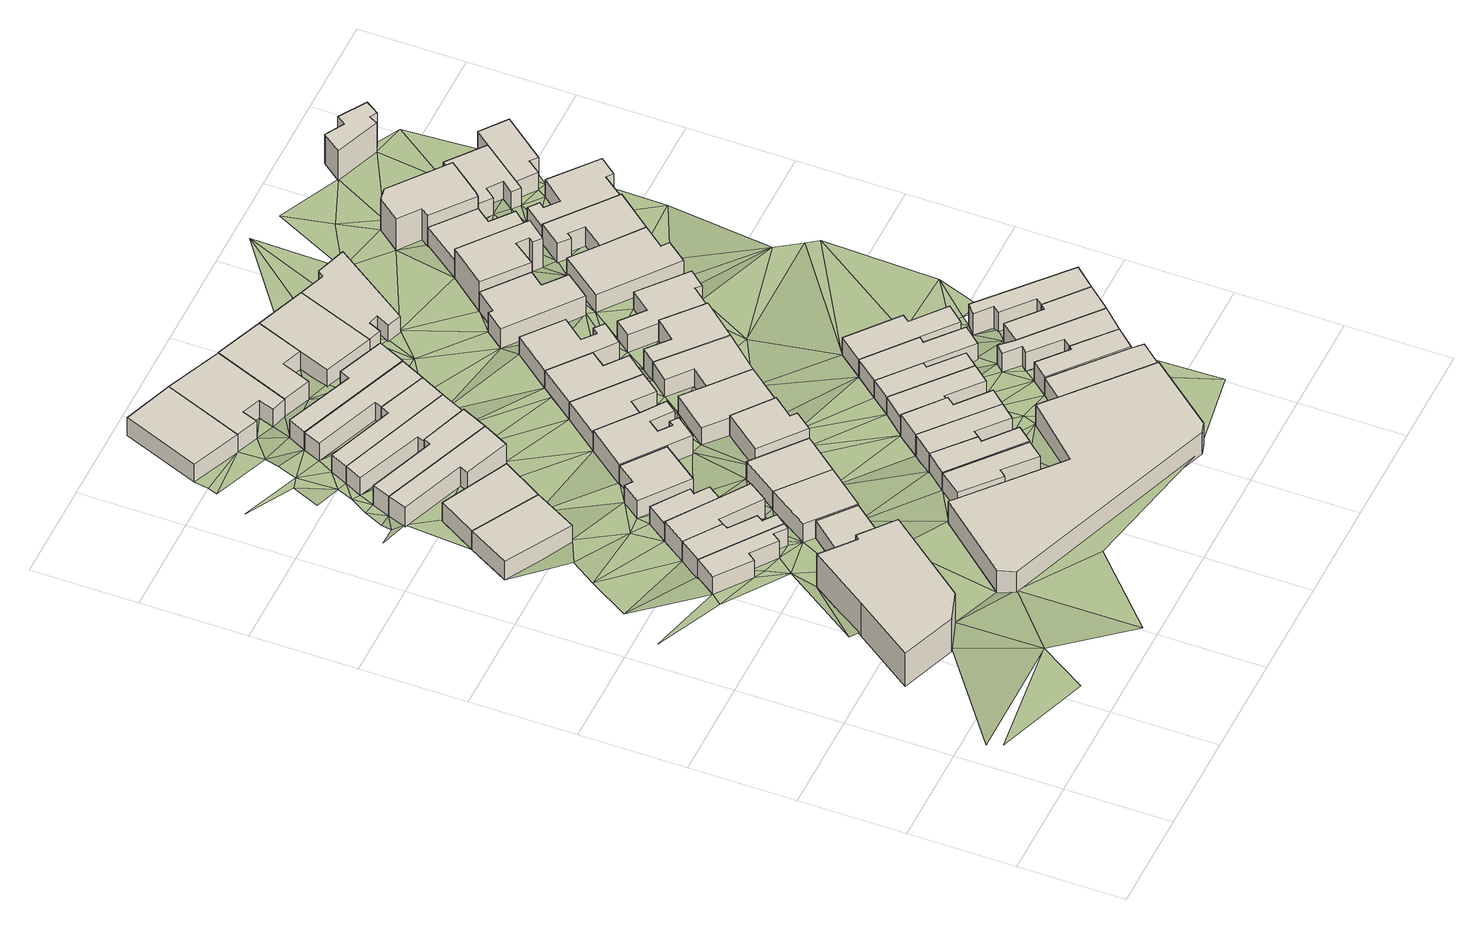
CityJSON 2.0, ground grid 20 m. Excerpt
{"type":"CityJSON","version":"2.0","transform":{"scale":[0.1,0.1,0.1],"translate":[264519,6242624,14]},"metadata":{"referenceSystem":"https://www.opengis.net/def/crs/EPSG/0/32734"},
"CityObjects":{
"building1":{"type":"Building","attributes":{"address":"175 Victoria Road Woodstock Cape Town","building":"retail","building:levels":"2","footprint":{"type":"Polygon"},"plus_code":"C8X4X8XJ+X9V","ground_height":18.32,"building_height":6.9,"roof_height":25.22},"geometry":[{"type":"Solid","lod":"1","boundaries":[[[[0,1,2,3]],[[1,4,5,2]],[[4,6,7,5]],[[6,8,9,7]],[[8,10,11,9]],[[10,12,13,11]],[[12,14,15,13]],[[14,0,3,15]],[[3,2,5,7,9,11,13,15]],[[14,12,10,8,6,4,1,0]]]]}]},
"building2":{"type":"Building","attributes":{"address":"65 Argyle Street Woodstock Cape Town","building":"house","building:levels":"1","footprint":{"type":"Polygon"},"plus_code":"C8X4XQX4+X9X","ground_height":17.5,"building_height":4.1,"roof_height":21.6},"geometry":[{"type":"Solid","lod":"1","boundaries":[[[[16,17,18,19]],[[17,20,21,18]],[[20,22,23,21]],[[22,24,25,23]],[[24,26,27,25]],[[26,28,29,27]],[[28,30,31,29]],[[30,16,19,31]],[[19,18,21,23,25,27,29,31]],[[30,28,26,24,22,20,17,16]]]]}]},
"building3":{"type":"Building","attributes":{"address":"Argyle Street Woodstock Cape Town","building":"house","building:levels":"1","footprint":{"type":"Polygon"},"plus_code":"C7XQXJXJ+XRR","ground_height":16.34,"building_height":4.1,"roof_height":20.44},"geometry":[{"type":"Solid","lod":"1","boundaries":[[[[32,33,34,35]],[[33,36,37,34]],[[36,38,39,37]],[[38,32,35,39]],[[35,34,37,39]],[[38,36,33,32]]]]}]},
"building4":{"type":"Building","attributes":{"address":"63 Argyle Street Woodstock Cape Town","building":"house","building:levels":"1","footprint":{"type":"Polygon"},"plus_code":"C8X9X4XF+XGR","ground_height":17.5,"building_height":4.1,"roof_height":21.6},"geometry":[{"type":"Solid","lod":"1","boundaries":[[[[40,41,31,19]],[[41,42,43,31]],[[42,44,45,43]],[[44,46,47,45]],[[46,48,49,47]],[[48,50,51,49]],[[50,52,53,51]],[[52,40,19,53]],[[19,31,43,45,47,49,51,53]],[[52,50,48,46,44,42,41,40]]]]}]},
"building5":{"type":"Building","attributes":{"address":"Devon Street Woodstock Cape Town","building":"house","building:levels":"1","footprint":{"type":"Polygon"},"plus_code":"C8XQXQXJ+XHW","ground_height":17.5,"building_height":4.1,"roof_height":21.6},"geometry":[{"type":"Solid","lod":"1","boundaries":[[[[54,55,56,57]],[[55,58,59,56]],[[58,60,61,59]],[[60,54,57,61]],[[57,56,59,61]],[[60,58,55,54]]]]}]},
"building6":{"type":"Building","attributes":{"address":"61 Argyle Street Woodstock Cape Town","building":"house","building:levels":"1","footprint":{"type":"Polygon"},"plus_code":"C8XGXVXP+XGV","ground_height":17.5,"building_height":4.1,"roof_height":21.6},"geometry":[{"type":"Solid","lod":"1","boundaries":[[[[52,50,51,53]],[[50,62,63,51]],[[62,64,65,63]],[[64,66,67,65]],[[66,68,69,70,67]],[[68,71,72,73,70,69]],[[71,52,53,73,72]],[[53,51,63,65,67,70,73]],[[71,68,66,64,62,50,52]]]]}]},
"building7":{"type":"Building","attributes":{"address":"Argyle Street Woodstock Cape Town","building":"house","building:levels":"1","footprint":{"type":"Polygon"},"plus_code":"C8X2X6XH+XVR","ground_height":16.34,"building_height":4.1,"roof_height":20.44},"geometry":[{"type":"Solid","lod":"1","boundaries":[[[[33,32,35,34]],[[32,74,75,35]],[[74,76,77,75]],[[76,33,34,77]],[[34,35,75,77]],[[76,74,32,33]]]]}]},
"building8":{"type":"Building","attributes":{"address":"59 Argyle Street Woodstock Cape Town","building":"house","building:levels":"1","footprint":{"type":"Polygon"},"plus_code":"C8XGXPX7+X7V","ground_height":16.91,"building_height":4.1,"roof_height":21.01},"geometry":[{"type":"Solid","lod":"1","boundaries":[[[[71,68,69,72]],[[68,78,79,69]],[[78,80,81,79]],[[80,82,83,81]],[[82,84,85,83]],[[84,71,72,85]],[[72,69,79,81,83,85]],[[84,82,80,78,68,71]]]]}]},
"building9":{"type":"Building","attributes":{"address":"Devon Street Woodstock Cape Town","building":"house","building:levels":"1","footprint":{"type":"Polygon"},"plus_code":"C9X2XJXM+XJV","ground_height":17.8,"building_height":4.1,"roof_height":21.9},"geometry":[{"type":"Solid","lod":"1","boundaries":[[[[86,87,88,89]],[[87,90,91,88]],[[90,55,56,92,91]],[[55,54,57,93,92,56]],[[54,86,89,93,57]],[[89,88,91,92,93]],[[54,55,90,87,86]]]]}]},
"building10":{"type":"Building","attributes":{"address":"40 Argyle Street Woodstock Cape Town","building":"house","building:levels":"1","footprint":{"type":"Polygon"},"plus_code":"C8X6X4X3+X2V","ground_height":16.34,"building_height":4.1,"roof_height":20.44},"geometry":[{"type":"Solid","lod":"1","boundaries":[[[[94,95,96,97]],[[95,98,99,96]],[[98,100,101,99]],[[100,102,103,101]],[[102,104,105,103]],[[104,94,97,105]],[[97,96,99,101,103,105]],[[104,102,100,98,95,94]]]]}]},
"building11":{"type":"Building","attributes":{"address":"57 Argyle Street Woodstock Cape Town","building":"house","building:levels":"1","footprint":{"type":"Polygon"},"plus_code":"C8XRX7X9+X7X","ground_height":16.91,"building_height":4.1,"roof_height":21.01},"geometry":[{"type":"Solid","lod":"1","boundaries":[[[[106,107,108,109]],[[107,110,111,108]],[[110,112,113,111]],[[112,114,115,113]],[[114,116,117,115]],[[116,106,109,117]],[[109,108,111,113,115,117]],[[116,114,112,110,107,106]]]]}]},
"building12":{"type":"Building","attributes":{"address":"38 Argyle Street Woodstock Cape Town","building":"house","building:levels":"1","footprint":{"type":"Polygon"},"plus_code":"C8X9XPXR+X4V","ground_height":16.34,"building_height":4.1,"roof_height":20.44},"geometry":[{"type":"Solid","lod":"1","boundaries":[[[[94,118,119,97]],[[118,120,121,122,119]],[[120,123,124,125,122,121]],[[123,126,127,125,124]],[[126,95,96,127]],[[95,94,97,96]],[[97,119,122,125,127,96]],[[95,126,123,120,118,94]]]]}]},
"building13":{"type":"Building","attributes":{"address":"60 Devon Street Woodstock Cape Town","building":"house","building:levels":"1","footprint":{"type":"Polygon"},"plus_code":"C9X7XVX4+XWX","ground_height":17.8,"building_height":4.1,"roof_height":21.9},"geometry":[{"type":"Solid","lod":"1","boundaries":[[[[128,129,89,88]],[[129,130,131,89]],[[130,132,133,131]],[[132,128,88,133]],[[88,89,131,133]],[[132,130,129,128]]]]}]},
"building14":{"type":"Building","attributes":{"address":"40 Regent Road Woodstock Cape Town","building":"house","building:levels":"1","footprint":{"type":"Polygon"},"plus_code":"C7XRXVXG+XVW","ground_height":15.12,"building_height":4.1,"roof_height":19.22},"geometry":[{"type":"Solid","lod":"1","boundaries":[[[[134,135,136,137,138,139]],[[135,140,141,137,136]],[[140,142,143,141]],[[142,134,139,138,143]],[[138,137,141,143]],[[142,140,135,134]]]]}]},
"building15":{"type":"Building","attributes":{"address":"36 Argyle Street Woodstock Cape Town","building":"house","building:levels":"1","footprint":{"type":"Polygon"},"plus_code":"C8XCX6X3+XQV","ground_height":15.82,"building_height":4.1,"roof_height":19.92},"geometry":[{"type":"Solid","lod":"1","boundaries":[[[[118,144,145,146]],[[144,147,148,145]],[[147,149,150,148]],[[149,151,152,150]],[[151,120,121,152]],[[120,118,146,121]],[[146,145,148,150,152,121]],[[120,151,149,147,144,118]]]]}]},
"building16":{"type":"Building","attributes":{"address":"107 Devon Street Woodstock Cape Town","building":"house","building:levels":"1","footprint":{"type":"Polygon"},"plus_code":"C9XRXJXQ+XCW","ground_height":18.57,"building_height":4.1,"roof_height":22.67},"geometry":[{"type":"Solid","lod":"1","boundaries":[[[[153,154,155,156]],[[154,157,158,155]],[[157,159,160,158]],[[159,161,162,160]],[[161,163,164,162]],[[163,153,156,164]],[[156,155,158,160,162,164]],[[163,161,159,157,154,153]]]]}]},
"building17":{"type":"Building","attributes":{"address":"189 Victoria Road Woodstock 7915 Cape Town","building":"supermarket","building:levels":"1","footprint":{"type":"Polygon"},"plus_code":"CCX3X6XG+X4V","ground_height":19.33,"building_height":4.1,"roof_height":23.43},"geometry":[{"type":"Solid","lod":"1","boundaries":[[[[165,166,167,168,169,170]],[[166,171,172,168,167]],[[171,173,174,172]],[[173,175,176,174]],[[175,177,178,176]],[[177,179,180,178]],[[179,181,182,180]],[[181,183,184,182]],[[183,165,170,169,184]],[[169,168,172,174,176,178,180,182,184]],[[183,181,179,177,175,173,171,166,165]]]]}]},
"building18":{"type":"Building","attributes":{"address":"34 Argyle Street Woodstock Cape Town","building":"house","building:levels":"1","footprint":{"type":"Polygon"},"plus_code":"C8XJXCXR+XXR","ground_height":15.82,"building_height":4.1,"roof_height":19.92},"geometry":[{"type":"Solid","lod":"1","boundaries":[[[[144,185,186,145]],[[185,187,188,186]],[[187,189,190,188]],[[189,191,192,190]],[[191,147,148,192]],[[147,144,145,148]],[[145,186,188,190,192,148]],[[147,191,189,187,185,144]]]]}]},
"building19":{"type":"Building","attributes":{"address":"55 Argyle Street Woodstock Cape Town","building":"house","building:levels":"1","footprint":{"type":"Polygon"},"plus_code":"C9X5X5X6+X6W","ground_height":17.16,"building_height":4.1,"roof_height":21.26},"geometry":[{"type":"Solid","lod":"1","boundaries":[[[[193,194,117,195,196,109]],[[194,197,198,195,117]],[[197,199,200,198]],[[199,201,202,200]],[[201,203,204,202]],[[203,205,206,204]],[[205,207,208,206]],[[207,209,210,208]],[[209,211,212,210]],[[211,213,214,215,212]],[[213,216,217,218,215,214]],[[216,193,109,196,218,217]],[[196,195,198,200,202,204,206,208,210,212,215,218]],[[216,213,211,209,207,205,203,201,199,197,194,193]]]]}]},
"building20":{"type":"Building","attributes":{"address":"105 Devon Street Woodstock Cape Town","building":"house","building:levels":"1","footprint":{"type":"Polygon"},"plus_code":"CCX4XGX5+XMW","ground_height":18.76,"building_height":4.1,"roof_height":22.86},"geometry":[{"type":"Solid","lod":"1","boundaries":[[[[154,153,156,219,220,155]],[[153,221,222,219,156]],[[221,223,224,222]],[[223,225,226,224]],[[225,227,228,226]],[[227,154,155,220,228]],[[220,219,222,224,226,228]],[[227,225,223,221,153,154]]]]}]},
"building21":{"type":"Building","attributes":{"address":"32 Argyle Street Woodstock Cape Town","building":"house","building:levels":"1","footprint":{"type":"Polygon"},"plus_code":"C8XJXMX6+XXW","ground_height":15.82,"building_height":4.1,"roof_height":19.92},"geometry":[{"type":"Solid","lod":"1","boundaries":[[[[185,229,230,186]],[[229,231,232,230]],[[231,233,234,232]],[[233,235,236,234]],[[235,187,188,236]],[[187,185,186,188]],[[186,230,232,234,236,188]],[[187,235,233,231,229,185]]]]}]},
"building22":{"type":"Building","attributes":{"address":"42 Regent Road Woodstock Cape Town","building":"house","building:levels":"1","footprint":{"type":"Polygon"},"plus_code":"C8X9X4XJ+XCX","ground_height":15.12,"building_height":4.1,"roof_height":19.22},"geometry":[{"type":"Solid","lod":"1","boundaries":[[[[237,238,141,143]],[[238,239,240,141]],[[239,241,242,240]],[[241,243,244,242]],[[243,245,246,244]],[[245,247,248,246]],[[247,249,250,248]],[[249,237,143,250]],[[143,141,240,242,244,246,248,250]],[[249,247,245,243,241,239,238,237]]]]}]},
"building23":{"type":"Building","attributes":{"address":"58 Devon Street Woodstock Cape Town","building":"house","building:levels":"1","footprint":{"type":"Polygon"},"plus_code":"C9XMX7X4+XJV","ground_height":17.8,"building_height":4.1,"roof_height":21.9},"geometry":[{"type":"Solid","lod":"1","boundaries":[[[[251,252,253,254,255,256]],[[252,257,258,254,253]],[[257,259,260,258]],[[259,261,262,260]],[[261,263,264,262]],[[263,251,256,255,264]],[[255,254,258,260,262,264]],[[263,261,259,257,252,251]]]]}]},
"building24":{"type":"Building","attributes":{"address":"Devon Street Woodstock Cape Town","building":"house","building:levels":"1","footprint":{"type":"Polygon"},"plus_code":"CCX5X7X9+XHX","ground_height":18.76,"building_height":4.1,"roof_height":22.86},"geometry":[{"type":"Solid","lod":"1","boundaries":[[[[265,266,226,228]],[[266,267,268,226]],[[267,269,270,268]],[[269,271,272,270]],[[271,273,274,272]],[[273,265,228,274]],[[228,226,268,270,272,274]],[[273,271,269,267,266,265]]]]}]},
"building25":{"type":"Building","attributes":{"address":"30 Argyle Street Woodstock Cape Town","building":"house","building:levels":"1","footprint":{"type":"Polygon"},"plus_code":"C8XVX9X6+X9R","ground_height":15.93,"building_height":4.1,"roof_height":20.03},"geometry":[{"type":"Solid","lod":"1","boundaries":[[[[231,229,230,275,276,232]],[[229,277,278,275,230]],[[277,279,280,278]],[[279,281,282,280]],[[281,283,284,282]],[[283,231,232,276,284]],[[276,275,278,280,282,284]],[[283,281,279,277,229,231]]]]}]},
"building26":{"type":"Building","attributes":{"address":"53 Argyle Street Woodstock Cape Town","building":"house","building:levels":"1","footprint":{"type":"Polygon"},"plus_code":"C9X8XWXJ+X2X","ground_height":16.51,"building_height":4.1,"roof_height":20.61},"geometry":[{"type":"Solid","lod":"1","boundaries":[[[[216,213,214,217]],[[213,285,286,214]],[[285,287,288,286]],[[287,289,290,288]],[[289,291,292,290]],[[291,216,217,292]],[[217,214,286,288,290,292]],[[291,289,287,285,213,216]]]]}]},
"building27":{"type":"Building","attributes":{"address":"Devon Street Woodstock Cape Town","building":"house","building:levels":"1","footprint":{"type":"Polygon"},"plus_code":"CCXCXWXC+XRX","ground_height":18.76,"building_height":4.1,"roof_height":22.86},"geometry":[{"type":"Solid","lod":"1","boundaries":[[[[273,271,272,274]],[[271,293,294,272]],[[293,295,296,294]],[[295,297,298,299,296]],[[297,300,301,302,299,298]],[[300,273,274,302,301]],[[274,272,294,296,299,302]],[[300,297,295,293,271,273]]]]}]},
"building28":{"type":"Building","attributes":{"address":"56 Devon Street Woodstock Cape Town","building":"house","building:levels":"1","footprint":{"type":"Polygon"},"plus_code":"C9XRXPXH+XCR","ground_height":17.16,"building_height":4.1,"roof_height":21.26},"geometry":[{"type":"Solid","lod":"1","boundaries":[[[[303,304,305,306]],[[304,307,308,305]],[[307,309,310,308]],[[309,252,253,310]],[[252,251,256,253]],[[251,303,306,256]],[[306,305,308,310,253,256]],[[251,252,309,307,304,303]]]]}]},
"building29":{"type":"Building","attributes":{"address":"44 Regent Road Woodstock Cape Town","building":"house","building:levels":"1","footprint":{"type":"Polygon"},"plus_code":"C8XVXHXF+XWV","ground_height":15.23,"building_height":4.1,"roof_height":19.33},"geometry":[{"type":"Solid","lod":"1","boundaries":[[[[249,247,248,311,312,250]],[[247,313,314,311,248]],[[313,315,316,314]],[[315,317,318,316]],[[317,319,320,318]],[[319,249,250,312,320]],[[312,311,314,316,318,320]],[[319,317,315,313,247,249]]]]}]},
"building30":{"type":"Building","attributes":{"address":"51 Argyle Street Woodstock Cape Town","building":"house","building:levels":"1","footprint":{"type":"Polygon"},"plus_code":"C9XJX5XM+XGW","ground_height":16.51,"building_height":4.1,"roof_height":20.61},"geometry":[{"type":"Solid","lod":"1","boundaries":[[[[291,289,290,292]],[[289,321,322,290]],[[321,323,324,322]],[[323,325,326,324]],[[325,327,328,326]],[[327,291,292,328]],[[292,290,322,324,326,328]],[[327,325,323,321,289,291]]]]}]},
"building31":{"type":"Building","attributes":{"address":"Devon Street Woodstock Cape Town","building":"house","building:levels":"1","footprint":{"type":"Polygon"},"plus_code":"CCXGX6X4+X4W","ground_height":17.97,"building_height":4.1,"roof_height":22.07},"geometry":[{"type":"Solid","lod":"1","boundaries":[[[[329,330,298,301]],[[330,331,332,298]],[[331,333,334,332]],[[333,335,336,334]],[[335,337,338,336]],[[337,329,301,338]],[[301,298,332,334,336,338]],[[337,335,333,331,330,329]]]]}]},
"building32":{"type":"Building","attributes":{"address":"Devon Street Woodstock Cape Town","building":"house","building:levels":"1","footprint":{"type":"Polygon"},"plus_code":"CCXRX5XF+XRV","ground_height":17.97,"building_height":4.1,"roof_height":22.07},"geometry":[{"type":"Solid","lod":"1","boundaries":[[[[337,335,336,338]],[[335,339,340,336]],[[339,341,342,340]],[[341,343,344,342]],[[343,345,346,344]],[[345,337,338,346]],[[338,336,340,342,344,346]],[[345,343,341,339,335,337]]]]}]},
"building33":{"type":"Building","attributes":{"address":"54 Devon Street Woodstock Cape Town","building":"house","building:levels":"1","footprint":{"type":"Polygon"},"plus_code":"CCX6XMXF+X2V","ground_height":17.22,"building_height":4.1,"roof_height":21.32},"geometry":[{"type":"Solid","lod":"1","boundaries":[[[[347,348,349,350]],[[348,351,352,349]],[[351,353,354,352]],[[353,304,305,354]],[[304,303,306,305]],[[303,347,350,306]],[[350,349,352,354,305,306]],[[303,304,353,351,348,347]]]]}]},
"building34":{"type":"Building","attributes":{"address":"46 Regent Road Woodstock Cape Town","building":"house","building:levels":"1","footprint":{"type":"Polygon"},"plus_code":"C9X7X4XC+X9V","ground_height":15.23,"building_height":4.1,"roof_height":19.33},"geometry":[{"type":"Solid","lod":"1","boundaries":[[[[355,356,318,320]],[[356,357,358,318]],[[357,359,360,358]],[[359,361,362,360]],[[361,355,320,362]],[[320,318,358,360,362]],[[361,359,357,356,355]]]]}]},
"building35":{"type":"Building","attributes":{"address":"49 Argyle Street Woodstock Cape Town","building":"house","building:levels":"1","footprint":{"type":"Polygon"},"plus_code":"C9XVXCXQ+XXW","ground_height":16.51,"building_height":4.1,"roof_height":20.61},"geometry":[{"type":"Solid","lod":"1","boundaries":[[[[363,364,326,328]],[[364,365,366,326]],[[365,367,368,366]],[[367,369,370,368]],[[369,371,372,370]],[[371,373,374,372]],[[373,375,376,374]],[[375,377,378,376]],[[377,363,328,378]],[[328,326,366,368,370,372,374,376,378]],[[377,375,373,371,369,367,365,364,363]]]]}]},
"building36":{"type":"Building","attributes":{"address":"78 Greatmore Street Woodstock Cape Town","building":"house","building:levels":"1","footprint":{"type":"Polygon"},"plus_code":"CFX6XVXF+XFX","ground_height":18.76,"building_height":4.1,"roof_height":22.86},"geometry":[{"type":"Solid","lod":"1","boundaries":[[[[379,380,381,170]],[[380,382,383,381]],[[382,384,385,383]],[[384,386,167,385]],[[386,379,170,167]],[[170,381,383,385,167]],[[386,384,382,380,379]]]]}]},
"building37":{"type":"Building","attributes":{"address":"95 Devon Street Woodstock Cape Town","building":"house","building:levels":"1","footprint":{"type":"Polygon"},"plus_code":"CCXWXXXH+X3W","ground_height":17.97,"building_height":4.1,"roof_height":22.07},"geometry":[{"type":"Solid","lod":"1","boundaries":[[[[345,343,344,346]],[[343,387,388,344]],[[387,389,390,388]],[[389,391,392,390]],[[391,393,394,392]],[[393,395,396,394]],[[395,345,346,396]],[[346,344,388,390,392,394,396]],[[395,393,391,389,387,343,345]]]]}]},
"building38":{"type":"Building","attributes":{"address":"52 Devon Street Woodstock Cape Town","building":"house","building:levels":"1","footprint":{"type":"Polygon"},"plus_code":"CCXGX7XH+X6W","ground_height":17.22,"building_height":4.1,"roof_height":21.32},"geometry":[{"type":"Solid","lod":"1","boundaries":[[[[397,398,399,400,401,402]],[[398,403,404,400,399]],[[403,405,406,404]],[[405,407,349,406]],[[407,408,350,349]],[[408,397,402,401,350]],[[401,400,404,406,349,350]],[[408,407,405,403,398,397]]]]}]},
"building39":{"type":"Building","attributes":{"address":"76 Greatmore Street Woodstock Cape Town","building":"house","building:levels":"1","footprint":{"type":"Polygon"},"plus_code":"CFXFX6XJ+X3W","ground_height":19.07,"building_height":4.1,"roof_height":23.17},"geometry":[{"type":"Solid","lod":"1","boundaries":[[[[382,409,410,411,412,383]],[[409,413,414,411,410]],[[413,415,416,414]],[[415,417,418,416]],[[417,384,419,418]],[[384,382,383,412,419]],[[412,411,414,416,418,419]],[[384,417,415,413,409,382]]]]}]},
"building40":{"type":"Building","attributes":{"address":"93 Devon Street Woodstock Cape Town","building":"house","building:levels":"1","footprint":{"type":"Polygon"},"plus_code":"CFX3X8X6+XQV","ground_height":17.97,"building_height":4.1,"roof_height":22.07},"geometry":[{"type":"Solid","lod":"1","boundaries":[[[[395,393,394,396]],[[393,420,421,394]],[[420,422,423,421]],[[422,424,425,423]],[[424,426,427,425]],[[426,428,429,427]],[[428,395,396,429]],[[396,394,421,423,425,427,429]],[[428,426,424,422,420,393,395]]]]}]},
"building41":{"type":"Building","attributes":{"address":"48 Regent Road Woodstock Cape Town","building":"house","building:levels":"1","footprint":{"type":"Polygon"},"plus_code":"C9XRX6XQ+X9X","ground_height":15.23,"building_height":4.1,"roof_height":19.33},"geometry":[{"type":"Solid","lod":"1","boundaries":[[[[361,359,360,362]],[[359,430,431,360]],[[430,432,433,431]],[[432,434,435,433]],[[434,436,437,435]],[[436,438,439,437]],[[438,440,441,439]],[[440,442,443,441]],[[442,444,445,443]],[[444,361,362,445]],[[362,360,431,433,435,437,439,441,443,445]],[[444,442,440,438,436,434,432,430,359,361]]]]}]},
"building42":{"type":"Building","attributes":{"address":"74 Greatmore Street Woodstock Cape Town","building":"house","building:levels":"1","footprint":{"type":"Polygon"},"plus_code":"CFXGX3XH+XXW","ground_height":19.07,"building_height":4.1,"roof_height":23.17},"geometry":[{"type":"Solid","lod":"1","boundaries":[[[[409,446,447,411]],[[446,448,449,447]],[[448,450,451,449]],[[450,452,453,451]],[[452,454,455,453]],[[454,456,457,455]],[[456,458,459,457]],[[458,413,414,459]],[[413,409,411,414]],[[411,447,449,451,453,455,457,459,414]],[[413,458,456,454,452,450,448,446,409]]]]}]},
"building43":{"type":"Building","attributes":{"address":"45 Argyle Street Woodstock Cape Town","building":"house","building:levels":"1","footprint":{"type":"Polygon"},"plus_code":"CCX7X2XQ+XJV","ground_height":16.42,"building_height":4.1,"roof_height":20.52},"geometry":[{"type":"Solid","lod":"1","boundaries":[[[[460,461,462,463]],[[461,464,465,462]],[[464,466,467,465]],[[466,468,469,467]],[[468,470,471,469]],[[470,472,473,471]],[[472,474,475,473]],[[474,460,463,475]],[[463,462,465,467,469,471,473,475]],[[474,472,470,468,466,464,461,460]]]]}]},
"building44":{"type":"Building","attributes":{"address":"50 Devon Street Woodstock Cape Town","building":"house","building:levels":"1","footprint":{"type":"Polygon"},"plus_code":"CCXPX8XC+X8R","ground_height":16.42,"building_height":4.1,"roof_height":20.52},"geometry":[{"type":"Solid","lod":"1","boundaries":[[[[398,397,402,399]],[[397,476,477,402]],[[476,478,479,477]],[[478,480,481,479]],[[480,482,483,481]],[[482,484,485,483]],[[484,486,487,485]],[[486,488,489,487]],[[488,398,399,489]],[[399,402,477,479,481,483,485,487,489]],[[488,486,484,482,480,478,476,397,398]]]]}]},
"building45":{"type":"Building","attributes":{"address":"72 Greatmore Street Woodstock Cape Town","building":"house","building:levels":"1","footprint":{"type":"Polygon"},"plus_code":"CFXQXXXX+X3W","ground_height":19.07,"building_height":4.1,"roof_height":23.17},"geometry":[{"type":"Solid","lod":"1","boundaries":[[[[446,490,491,447]],[[490,492,493,491]],[[492,494,495,493]],[[494,496,497,495]],[[496,448,449,497]],[[448,446,447,449]],[[447,491,493,495,497,449]],[[448,496,494,492,490,446]]]]}]},
"building46":{"type":"Building","attributes":{"address":"70 Greatmore Street Woodstock Cape Town","building":"house","building:levels":"1","footprint":{"type":"Polygon"},"plus_code":"CFXVX8XP+XHX","ground_height":19.07,"building_height":4.1,"roof_height":23.17},"geometry":[{"type":"Solid","lod":"1","boundaries":[[[[498,499,500,491]],[[499,501,502,500]],[[501,503,504,502]],[[503,505,506,504]],[[505,507,508,506]],[[507,509,510,508]],[[509,511,493,510]],[[511,498,491,493]],[[491,500,502,504,506,508,510,493]],[[511,509,507,505,503,501,499,498]]]]}]},
"building47":{"type":"Building","attributes":{"address":"43 Argyle Street Woodstock Cape Town","building":"house","building:levels":"2","footprint":{"type":"Polygon"},"plus_code":"CCXGXWXW+XGR","ground_height":15.91,"building_height":6.9,"roof_height":22.81},"geometry":[{"type":"Solid","lod":"1","boundaries":[[[[512,460,513,514,515,516]],[[460,474,475,517,514,513]],[[474,518,519,520,517,475]],[[518,521,522,520,519]],[[521,523,524,522]],[[523,525,526,524]],[[525,527,528,526]],[[527,512,516,515,528]],[[515,514,517,520,522,524,526,528]],[[527,525,523,521,518,474,460,512]]]]}]},
"building48":{"type":"Building","attributes":{"address":"48 Devon Street Woodstock Cape Town","building":"house","building:levels":"1","footprint":{"type":"Polygon"},"plus_code":"CFX2XJX4+XVR","ground_height":16.42,"building_height":4.1,"roof_height":20.52},"geometry":[{"type":"Solid","lod":"1","boundaries":[[[[529,530,531,532]],[[530,533,534,531]],[[533,535,536,534]],[[535,537,538,536]],[[537,539,540,538]],[[539,541,542,540]],[[541,529,532,542]],[[532,531,534,536,538,540,542]],[[541,539,537,535,533,530,529]]]]}]},
"building49":{"type":"Building","attributes":{"address":"41 Argyle Street Woodstock Cape Town","building":"house","building:levels":"1","footprint":{"type":"Polygon"},"plus_code":"CCXRX8XC+XRV","ground_height":15.91,"building_height":4.1,"roof_height":20.01},"geometry":[{"type":"Solid","lod":"1","boundaries":[[[[543,544,545,546]],[[544,512,516,545]],[[512,527,547,516]],[[527,548,549,547]],[[548,550,551,549]],[[550,543,546,551]],[[546,545,516,547,549,551]],[[550,548,527,512,544,543]]]]}]},
"building50":{"type":"Building","attributes":{"address":"46 Devon Street Woodstock Cape Town","building":"house","building:levels":"1","footprint":{"type":"Polygon"},"plus_code":"CFXFX6XC+X9R","ground_height":16.39,"building_height":4.1,"roof_height":20.49},"geometry":[{"type":"Solid","lod":"1","boundaries":[[[[552,553,554,555,556,557]],[[553,558,559,555,554]],[[558,560,561,559]],[[560,562,563,561]],[[562,564,532,563]],[[564,565,542,532]],[[565,566,567,542]],[[566,552,557,556,567]],[[556,555,559,561,563,532,542,567]],[[566,565,564,562,560,558,553,552]]]]}]},
"building51":{"type":"Building","attributes":{"address":"39 Argyle Street Woodstock Cape Town","building":"house","building:levels":"2","footprint":{"type":"Polygon"},"plus_code":"CFX2XQX3+XHR","ground_height":15.91,"building_height":6.9,"roof_height":22.81},"geometry":[{"type":"Solid","lod":"1","boundaries":[[[[568,569,570,571,572,546]],[[569,573,574,575,571,570]],[[573,576,577,575,574]],[[576,578,579,577]],[[578,580,581,579]],[[580,582,583,581]],[[582,584,545,585,583]],[[584,568,546,572,585,545]],[[572,571,575,577,579,581,583,585]],[[584,582,580,578,576,573,569,568]]]]}]},
"building52":{"type":"Building","attributes":{"address":"44 Devon Street Woodstock Cape Town","building":"house","building:levels":"1","footprint":{"type":"Polygon"},"plus_code":"CFXMX6XR+X8V","ground_height":15.74,"building_height":4.1,"roof_height":19.84},"geometry":[{"type":"Solid","lod":"1","boundaries":[[[[586,587,588,557]],[[587,589,590,588]],[[589,591,592,590]],[[591,593,594,592]],[[593,595,596,594]],[[595,597,598,596]],[[597,599,600,598]],[[599,601,602,600]],[[601,603,604,602]],[[603,586,557,604]],[[557,588,590,592,594,596,598,600,602,604]],[[603,601,599,597,595,593,591,589,587,586]]]]}]},
"building53":{"type":"Building","attributes":{"address":"50 Regent Road Woodstock Cape Town","building":"house","building:levels":"1","footprint":{"type":"Polygon"},"plus_code":"CFXGXXXW+X5X","ground_height":15.74,"building_height":4.1,"roof_height":19.84},"geometry":[{"type":"Solid","lod":"1","boundaries":[[[[605,606,570,574]],[[606,607,608,570]],[[607,609,610,608]],[[609,611,612,610]],[[611,613,614,612]],[[613,615,616,614]],[[615,617,618,616]],[[617,619,620,618]],[[619,621,622,620]],[[621,605,574,622]],[[574,570,608,610,612,614,616,618,620,622]],[[621,619,617,615,613,611,609,607,606,605]]]]}]},
"building54":{"type":"Building","attributes":{"address":"52 Regent Road Woodstock Cape Town","building":"house","building:levels":"1","footprint":{"type":"Polygon"},"plus_code":"CFXWX9X8+X2V","ground_height":15.74,"building_height":4.1,"roof_height":19.84},"geometry":[{"type":"Solid","lod":"1","boundaries":[[[[619,617,618,620]],[[617,623,624,618]],[[623,625,626,624]],[[625,627,628,626]],[[627,629,630,628]],[[629,631,632,630]],[[631,619,620,632]],[[620,618,624,626,628,630,632]],[[631,629,627,625,623,617,619]]]]}]},
"building55":{"type":"Building","attributes":{"address":"37B Argyle Street Woodstock Cape Town","building":"house","building:levels":"2","footprint":{"type":"Polygon"},"plus_code":"CFXGXMX4+X9X","ground_height":15.25,"building_height":6.9,"roof_height":22.15},"geometry":[{"type":"Solid","lod":"1","boundaries":[[[[633,634,635,636]],[[634,637,638,635]],[[637,639,640,638]],[[639,641,642,640]],[[641,643,644,642]],[[643,645,646,644]],[[645,647,648,646]],[[647,633,636,648]],[[636,635,638,640,642,644,646,648]],[[647,645,643,641,639,637,634,633]]]]}]},
"terrain1":{"type":"TINRelief","geometry":[{"type":"CompositeSurface","lod":"1","boundaries":[[[649,650,651]],[[652,651,653]],[[651,654,653]],[[655,17,656]],[[12,657,658]],[[659,654,651]],[[659,651,660]],[[16,661,17]],[[12,662,657]],[[655,20,17]],[[661,52,663]],[[661,16,52]],[[654,659,177]],[[655,662,20]],[[654,177,664]],[[665,36,666]],[[20,667,22]],[[20,662,667]],[[12,58,662]],[[659,660,668]],[[12,669,58]],[[663,670,666]],[[71,663,52]],[[667,24,22]],[[667,662,24]],[[669,671,58]],[[71,670,663]],[[662,58,90]],[[671,672,58]],[[665,666,670]],[[673,674,675]],[[662,90,24]],[[33,676,674]],[[26,24,28]],[[664,672,671]],[[95,675,674]],[[24,90,28]],[[677,675,95]],[[90,58,55]],[[664,177,678]],[[679,680,681]],[[682,677,95]],[[28,90,30]],[[670,71,84]],[[679,681,683]],[[684,30,90]],[[110,665,670]],[[95,126,682]],[[672,664,685]],[[686,684,681]],[[670,84,112]],[[676,687,674]],[[688,682,126]],[[683,681,689]],[[690,665,110]],[[681,684,689]],[[128,684,90]],[[110,670,112]],[[149,688,126]],[[691,692,693]],[[664,678,685]],[[82,112,84]],[[694,695,692]],[[689,684,128]],[[147,688,149]],[[676,696,687]],[[695,688,147]],[[676,697,696]],[[693,692,695]],[[82,114,112]],[[698,659,668]],[[126,123,149]],[[699,238,700]],[[82,80,78]],[[689,128,701]],[[690,110,106]],[[78,68,701]],[[695,147,191]],[[191,693,695]],[[700,238,135]],[[82,78,114]],[[678,702,157]],[[110,107,106]],[[678,154,685]],[[703,238,699]],[[191,233,693]],[[132,701,128]],[[678,157,154]],[[701,132,78]],[[78,132,114]],[[231,704,693]],[[697,705,696]],[[702,159,157]],[[149,123,120]],[[690,216,697]],[[106,216,690]],[[231,693,233]],[[706,702,678]],[[120,151,149]],[[704,231,703]],[[227,129,685]],[[685,154,227]],[[702,706,159]],[[233,191,189]],[[238,703,239]],[[707,114,132]],[[231,283,703]],[[697,216,705]],[[114,707,708]],[[283,239,703]],[[161,159,709]],[[710,707,132]],[[132,130,710]],[[706,709,159]],[[245,239,283]],[[129,227,273]],[[187,233,189]],[[233,187,235]],[[239,243,241]],[[707,710,309]],[[243,239,245]],[[291,711,705]],[[283,247,245]],[[291,705,216]],[[712,710,130]],[[129,329,130]],[[713,709,706]],[[273,329,129]],[[309,710,252]],[[714,715,716]],[[714,717,715]],[[718,707,309]],[[707,718,719]],[[247,283,313]],[[720,717,714]],[[712,130,329]],[[714,719,720]],[[721,722,723]],[[711,724,725]],[[719,718,720]],[[313,283,726]],[[706,727,713]],[[718,309,307]],[[711,291,724]],[[721,728,729]],[[307,720,718]],[[721,723,728]],[[730,731,732]],[[727,723,713]],[[733,712,337]],[[720,307,730]],[[329,337,712]],[[734,733,251]],[[725,327,735]],[[731,730,736]],[[737,313,726]],[[727,728,723]],[[736,730,307]],[[327,725,724]],[[738,313,737]],[[724,291,327]],[[736,307,351]],[[313,738,356]],[[727,739,728]],[[356,315,313]],[[728,739,740]],[[733,337,345]],[[307,304,353]],[[251,733,395]],[[736,351,741]],[[307,353,351]],[[742,743,744]],[[739,727,386]],[[735,466,745]],[[738,737,746]],[[743,740,739]],[[735,327,747]],[[748,745,749]],[[395,733,345]],[[744,750,751]],[[348,741,351]],[[744,743,750]],[[386,384,739]],[[752,746,737]],[[739,384,743]],[[251,395,303]],[[749,752,748]],[[348,321,741]],[[747,466,735]],[[749,745,466]],[[323,321,325]],[[743,417,750]],[[348,753,321]],[[417,743,384]],[[749,754,752]],[[746,752,754]],[[321,365,325]],[[755,756,757]],[[321,753,365]],[[749,758,754]],[[750,452,759]],[[303,395,428]],[[452,750,417]],[[339,343,341]],[[365,753,488]],[[758,749,760]],[[754,758,761]],[[749,466,464]],[[369,762,371]],[[398,753,763]],[[303,764,347]],[[466,747,375]],[[456,452,417]],[[464,760,749]],[[765,761,758]],[[450,759,452]],[[753,398,488]],[[764,303,428]],[[339,759,450]],[[488,367,365]],[[766,343,339]],[[375,762,369]],[[417,767,456]],[[454,452,456]],[[417,768,767]],[[355,361,769]],[[450,766,339]],[[488,486,367]],[[770,757,756]],[[456,767,771]],[[772,466,375]],[[367,772,369]],[[464,460,760]],[[772,375,369]],[[766,450,773]],[[448,773,450]],[[774,393,391]],[[460,464,461]],[[775,347,764]],[[533,367,486]],[[774,391,776]],[[766,773,776]],[[770,777,778]],[[367,533,772]],[[486,484,482]],[[533,486,482]],[[776,773,503]],[[776,503,774]],[[512,760,460]],[[442,361,444]],[[503,773,779]],[[775,764,780]],[[426,424,781]],[[774,503,501]],[[782,769,361]],[[773,783,779]],[[779,505,503]],[[501,781,774]],[[773,784,783]],[[772,533,785]],[[780,786,775]],[[428,787,764]],[[788,781,501]],[[789,779,783]],[[785,474,790]],[[782,361,442]],[[580,760,512]],[[580,791,760]],[[533,482,535]],[[426,792,428]],[[530,785,533]],[[426,781,793]],[[785,530,474]],[[788,794,795]],[[780,764,796]],[[788,793,781]],[[482,480,535]],[[442,791,782]],[[474,530,523]],[[474,523,518]],[[795,793,788]],[[523,530,525]],[[518,523,521]],[[480,780,796]],[[530,797,525]],[[580,512,544]],[[793,792,426]],[[792,787,428]],[[530,798,797]],[[796,764,787]],[[530,529,798]],[[796,535,480]],[[791,580,578]],[[525,797,527]],[[544,799,580]],[[791,578,800]],[[798,529,801]],[[527,797,552]],[[537,535,796]],[[802,791,800]],[[801,803,798]],[[541,539,537]],[[527,552,548]],[[800,578,576]],[[552,804,548]],[[543,550,805]],[[805,550,548]],[[537,806,541]],[[796,806,537]],[[805,807,543]],[[802,800,808]],[[548,804,613]],[[808,800,576]],[[805,548,613]],[[601,599,597]],[[615,804,601]],[[809,541,806]],[[615,613,804]],[[601,597,595]],[[611,805,613]],[[611,609,805]],[[615,601,595]],[[621,576,605]],[[615,623,617]],[[623,615,595]],[[806,810,809]],[[808,576,641]],[[810,811,809]],[[621,641,576]],[[623,595,812]],[[812,595,813]],[[812,625,623]],[[595,814,813]],[[815,812,813]],[[627,625,812]],[[631,621,619]],[[816,641,621]],[[631,816,621]],[[641,645,643]],[[645,641,816]]]}]}
},
"vertices":[
[99,331,35],[206,291,35],[206,291,112],[99,331,112],[264,310,35],[264,310,112],[389,467,35],[389,467,112],[326,518,35],[326,518,112],[319,510,35],[319,510,112],[259,560,35],[259,560,112],[181,447,35],[181,447,112],
[202,753,35],[174,713,35],[174,713,76],[202,753,76],[238,665,35],[238,665,76],[249,680,35],[249,680,76],[297,645,35],[297,645,76],[308,660,35],[308,660,76],[330,643,35],[330,643,76],[338,653,35],[338,653,76],
[251,1064,21],[127,1133,21],[127,1133,64],[251,1064,64],[82,1053,21],[82,1053,64],[206,983,21],[206,983,64],
[202,753,29],[338,653,29],[353,673,29],[353,673,76],[330,690,29],[330,690,76],[338,702,29],[338,702,76],[291,737,29],[291,737,76],[297,748,29],[297,748,76],[232,794,29],[232,794,76],
[427,556,35],[365,607,35],[365,607,76],[427,556,76],[309,540,35],[309,540,76],[370,487,35],[370,487,76],
[304,758,29],[304,758,76],[379,706,29],[379,706,76],[404,742,29],[404,742,76],[355,776,29],[355,776,70],[355,776,76],[264,839,29],[264,839,70],[264,839,76],
[298,1142,21],[298,1142,64],[170,1205,21],[170,1205,64],
[375,805,29],[375,805,70],[350,823,29],[350,823,70],[358,833,29],[358,833,70],[292,879,29],[292,879,70],
[486,628,35],[398,700,35],[398,700,79],[486,628,79],[347,622,35],[347,622,79],[365,607,79],[427,556,79],
[366,1210,18],[148,1293,18],[148,1293,64],[366,1210,64],[135,1257,18],[135,1257,64],[260,1210,18],[260,1210,64],[253,1195,18],[253,1195,64],[340,1161,18],[340,1161,64],
[362,964,29],[336,928,29],[336,928,70],[362,964,70],[322,938,29],[322,938,70],[296,903,29],[296,903,70],[382,838,29],[382,838,70],[435,908,29],[435,908,70],
[389,1259,18],[389,1259,64],[297,1292,18],[297,1292,59],[297,1292,64],[290,1279,18],[290,1279,59],[290,1279,64],[162,1327,18],[162,1327,64],
[398,700,38],[486,628,38],[539,693,38],[539,693,79],[446,768,38],[446,768,79],
[160,1775,10],[102,1628,10],[102,1628,51],[102,1628,52],[160,1775,52],[160,1775,51],[196,1589,10],[196,1589,52],[256,1740,10],[256,1740,52],
[412,1307,18],[412,1307,59],[389,1259,59],[191,1389,18],[191,1389,59],[175,1356,18],[175,1356,59],[303,1306,18],[303,1306,59],
[668,346,46],[542,452,46],[542,452,87],[668,346,87],[509,411,46],[509,411,87],[576,353,46],[576,353,87],[587,365,46],[587,365,87],[643,316,46],[643,316,87],
[921,219,43],[779,341,43],[779,341,89],[779,341,94],[921,219,94],[921,219,89],[747,369,43],[747,369,94],[651,265,43],[651,265,94],[478,414,43],[478,414,94],[358,274,43],[358,274,94],[368,242,43],[368,242,94],[796,86,43],[796,86,94],[817,93,43],[817,93,94],
[436,1354,18],[436,1354,59],[344,1390,18],[344,1390,59],[335,1374,18],[335,1374,59],[207,1422,18],[207,1422,59],
[362,964,25],[435,908,25],[435,908,73],[362,964,73],[474,878,25],[474,878,73],[504,916,25],[504,916,73],[489,927,25],[489,927,73],[483,918,25],[483,918,73],[460,936,25],[460,936,73],[476,957,25],[476,957,73],[515,928,25],[515,928,73],[532,950,25],[532,950,73],[491,979,25],[491,979,66],[491,979,73],[419,1036,25],[419,1036,66],[419,1036,73],
[668,346,89],[542,452,89],[692,375,46],[692,375,89],[636,421,46],[636,421,89],[644,430,46],[644,430,89],[575,490,46],[575,490,89],
[459,1400,18],[459,1400,59],[238,1485,18],[238,1485,59],[223,1452,18],[223,1452,59],[350,1404,18],[350,1404,59],
[256,1740,11],[196,1589,11],[238,1572,11],[238,1572,52],[249,1601,11],[249,1601,52],[285,1587,11],[285,1587,52],[274,1557,11],[274,1557,52],[304,1549,11],[304,1549,52],[362,1695,11],[362,1695,52],
[606,782,32],[536,837,32],[536,837,73],[536,837,79],[606,782,79],[606,782,73],[479,766,32],[479,766,79],[560,702,32],[560,702,79],[586,735,32],[586,735,79],[575,744,32],[575,744,79],
[575,490,38],[644,430,38],[653,441,38],[653,441,89],[707,395,38],[707,395,89],[732,423,38],[732,423,89],[608,528,38],[608,528,89],
[459,1400,60],[238,1485,60],[483,1451,18],[483,1451,60],[394,1486,18],[394,1486,60],[385,1467,18],[385,1467,60],[255,1519,18],[255,1519,60],
[514,1007,25],[514,1007,66],[553,977,25],[553,977,66],[582,1014,25],[582,1014,66],[472,1102,25],[472,1102,66],
[756,450,38],[756,450,89],[698,498,38],[698,498,89],[710,514,38],[710,514,81],[710,514,89],[641,570,38],[641,570,81],[641,570,89],
[659,847,32],[591,903,32],[591,903,73],[659,847,73],[551,937,32],[551,937,73],[496,872,32],[496,872,73],
[304,1549,53],[362,1695,53],[358,1528,11],[358,1528,53],[380,1584,11],[380,1584,53],[418,1569,11],[418,1569,53],[453,1659,11],[453,1659,53],
[614,1053,25],[614,1053,66],[574,1084,25],[574,1084,66],[596,1112,25],[596,1112,66],[525,1169,25],[525,1169,66],
[641,570,40],[710,514,40],[718,523,40],[718,523,81],[779,473,40],[779,473,81],[805,504,40],[805,504,81],[678,611,40],[678,611,81],
[827,530,40],[827,530,81],[770,578,40],[770,578,81],[777,587,40],[777,587,81],[706,646,40],[706,646,81],
[718,913,32],[608,1008,32],[608,1008,73],[718,913,73],[577,973,32],[577,973,73],[620,937,32],[620,937,73],
[453,1659,12],[418,1569,12],[395,1510,12],[395,1510,53],[490,1473,12],[490,1473,53],[548,1623,12],[548,1623,53],
[525,1169,24],[596,1112,24],[636,1081,24],[636,1081,66],[668,1120,24],[668,1120,66],[650,1134,24],[650,1134,66],[641,1123,24],[641,1123,66],[617,1143,24],[617,1143,66],[651,1185,24],[651,1185,66],[582,1240,24],[582,1240,66],
[921,219,48],[956,260,48],[956,260,89],[939,277,48],[939,277,89],[816,382,48],[816,382,89],[779,341,48],
[855,521,40],[855,521,81],[884,554,40],[884,554,81],[822,606,40],[822,606,81],[831,616,40],[831,616,81],[742,689,40],[742,689,81],
[774,978,24],[704,1038,24],[704,1038,65],[704,1038,73],[774,978,73],[774,978,65],[671,1000,24],[671,1000,73],[631,1034,24],[631,1034,73],[608,1008,24],[718,913,24],
[970,312,48],[970,312,89],[970,312,92],[939,277,92],[899,373,48],[899,373,92],[895,366,48],[895,366,92],[841,412,48],[841,412,92],[816,382,92],
[891,567,40],[891,567,81],[919,599,40],[919,599,81],[858,649,40],[858,649,81],[868,662,40],[868,662,81],[779,735,40],[779,735,81],
[515,1465,12],[515,1465,53],[526,1489,12],[526,1489,53],[546,1484,12],[546,1484,53],[533,1458,12],[533,1458,53],[561,1448,12],[561,1448,53],[665,1597,12],[665,1597,53],[607,1616,12],[607,1616,53],[597,1605,12],[597,1605,53],
[1007,351,48],[1007,351,92],[877,461,48],[877,461,92],[854,485,48],[854,485,92],[839,469,48],[839,469,92],[867,445,48],[867,445,92],[857,434,48],[857,434,92],[911,387,48],[911,387,92],
[655,1344,19],[624,1305,19],[624,1305,65],[655,1344,65],[616,1311,19],[616,1311,65],[588,1276,19],[588,1276,65],[716,1176,19],[716,1176,65],[752,1222,19],[752,1222,65],[711,1255,19],[711,1255,65],[733,1282,19],[733,1282,65],
[805,1015,24],[805,1015,65],[815,1006,24],[815,1006,65],[841,1036,24],[841,1036,65],[757,1106,24],[757,1106,65],[726,1068,24],[726,1068,65],[682,1104,24],[682,1104,65],[658,1075,24],[658,1075,65],
[1044,394,48],[1044,394,92],[972,455,48],[972,455,92],[964,446,48],[964,446,92],[906,495,48],[906,495,92],
[1044,394,42],[1078,433,42],[1078,433,92],[925,567,42],[925,567,92],[907,551,42],[907,551,92],[936,526,42],[936,526,92],[926,514,42],[926,514,92],[981,467,42],[981,467,92],[972,455,42],
[712,1413,19],[655,1344,60],[655,1344,88],[712,1413,88],[712,1413,60],[733,1282,88],[764,1324,19],[764,1324,65],[764,1324,88],[785,1308,19],[785,1308,88],[778,1299,19],[778,1299,88],[793,1287,19],[793,1287,88],[824,1324,19],[824,1324,88],
[836,1202,24],[787,1241,24],[787,1241,65],[836,1202,65],[725,1162,24],[725,1162,65],[858,1058,24],[858,1058,65],[889,1097,24],[889,1097,65],[875,1107,24],[875,1107,65],[907,1147,24],[907,1147,65],
[842,1426,19],[767,1486,19],[767,1486,60],[842,1426,60],[824,1324,60],[861,1365,19],[861,1365,60],[820,1398,19],[820,1398,60],
[845,1310,19],[812,1269,19],[812,1269,58],[812,1269,65],[845,1310,65],[845,1310,58],[833,1252,19],[833,1252,65],[841,1262,19],[841,1262,65],[867,1241,19],[867,1241,65],[836,1202,19],[907,1147,19],[963,1216,19],[963,1216,65],
[842,1426,14],[850,1434,14],[850,1434,58],[850,1434,88],[842,1426,88],[900,1497,14],[900,1497,58],[900,1497,88],[797,1578,14],[797,1578,88],[773,1574,14],[773,1574,88],[739,1531,14],[739,1531,88],[778,1501,14],[778,1501,88],[767,1486,14],[767,1486,88],
[845,1310,17],[963,1216,17],[963,1216,58],[996,1259,17],[996,1259,58],[1008,1249,17],[1008,1249,58],[1035,1282,17],[1035,1282,58],[951,1350,17],[951,1350,58],[915,1306,17],[915,1306,58],[889,1327,17],[889,1327,58],[897,1337,17],[897,1337,58],[878,1352,17],[878,1352,58],
[900,1497,17],[850,1434,17],[877,1413,17],[877,1413,58],[893,1433,17],[893,1433,58],[919,1413,17],[919,1413,58],[902,1391,17],[902,1391,58],[917,1379,17],[917,1379,58],[928,1393,17],[928,1393,58],[989,1471,17],[989,1471,58],[922,1524,17],[922,1524,58],
[962,1367,17],[962,1367,58],[981,1392,17],[981,1392,58],[995,1381,17],[995,1381,58],[1060,1462,17],[1060,1462,58],[1012,1499,17],[1012,1499,58],
[931,1720,12],[919,1703,12],[919,1703,81],[931,1720,81],[884,1723,12],[884,1723,81],[856,1687,12],[856,1687,81],[943,1654,12],[943,1654,81],[952,1670,12],[952,1670,81],[965,1662,12],[965,1662,81],[982,1688,12],[982,1688,81],
[21,118,50],[200,54,51],[259,145,51],[10,145,50],[206,291,43],[264,310,43],[156,693,35],[31,752,33],[163,460,43],[181,447,43],[368,242,51],[361,9,59],[81,835,26],[271,612,35],[128,913,26],[389,467,46],[206,983,29],[158,960,29],[259,655,35],[508,145,53],[319,510,43],[259,900,29],[326,518,43],[370,487,43],[83,1275,21],[135,1257,23],[117,1274,21],[170,1205,23],[126,1296,15],[478,414,46],[297,748,35],[291,737,35],[338,702,35],[140,1331,18],[304,758,35],[353,673,35],[427,556,38],[330,690,35],[260,1210,23],[161,1365,18],[379,706,35],[251,1064,23],[61,1517,15],[147,1466,18],[171,1472,18],[127,1414,15],[173,1396,18],[253,1195,23],[298,1142,23],[796,86,56],[91,1582,10],[98,1600,10],[404,742,38],[508,395,46],[197,1539,11],[185,1509,18],[340,1161,23],[651,265,56],[474,878,32],[435,908,32],[643,316,48],[479,766,38],[366,1210,23],[560,702,38],[668,346,48],[489,927,32],[460,936,32],[483,918,32],[476,957,32],[508,900,32],[504,916,32],[515,928,32],[644,430,48],[636,421,48],[692,375,48],[508,1150,25],[389,1259,25],[385,1467,19],[747,369,48],[707,395,48],[653,441,48],[532,950,32],[514,1007,32],[491,979,32],[586,735,38],[575,744,38],[412,1307,19],[553,977,32],[394,1486,19],[395,1510,19],[757,395,48],[732,423,48],[582,1014,32],[698,498,48],[756,450,48],[710,514,48],[436,1354,19],[490,1473,19],[582,1240,25],[459,1400,19],[508,1400,19],[779,473,48],[718,523,48],[483,1451,19],[631,1034,25],[515,1465,19],[817,93,56],[959,114,59],[921,219,59],[533,1458,19],[805,504,48],[561,1448,19],[526,1489,19],[617,1143,25],[671,1000,32],[757,900,32],[546,1484,19],[855,521,48],[899,373,51],[895,366,51],[508,1650,12],[956,260,59],[911,387,51],[716,1176,24],[906,495,51],[891,567,42],[774,978,32],[884,554,42],[970,312,51],[939,277,51],[926,514,51],[815,1006,32],[919,599,42],[668,1768,14],[972,455,51],[964,446,51],[752,1222,24],[805,1015,32],[1006,900,33],[940,584,42],[981,467,51],[711,1255,24],[665,1597,14],[1022,878,33],[1006,655,42],[967,561,42],[975,570,42],[975,946,33],[812,1269,24],[833,1252,24],[778,1501,19],[757,1650,14],[867,1241,24],[737,1743,14],[841,1262,24],[878,1352,19],[877,1413,19],[1006,1150,24],[850,1434,19],[856,1687,14],[963,1216,24],[1008,1249,24],[996,1259,24],[978,1361,17],[994,1333,17],[1014,1315,17],[1002,1342,17],[1008,1639,12]
]}
